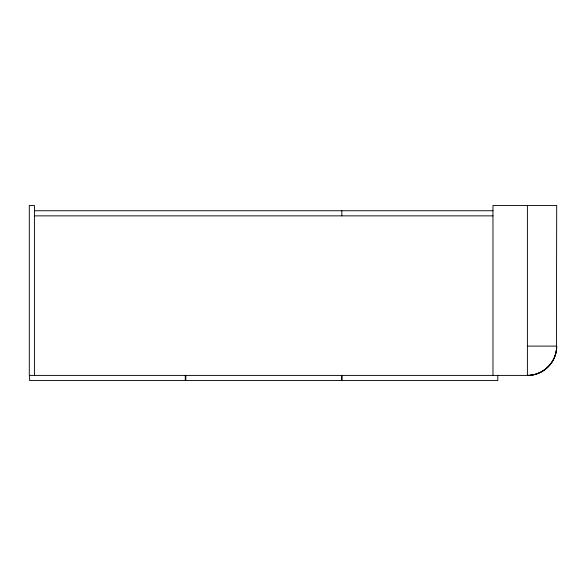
<?xml version="1.0" encoding="UTF-8"?>
<svg xmlns="http://www.w3.org/2000/svg" width="586" height="586" viewBox="0 0 586 586"><rect width="100%" height="100%" fill="white"/><g stroke="black" fill="none" stroke-linecap="round" stroke-linejoin="round"><path stroke-width="0.88" d="M556.37 350.289C554.605 364.324 541.53 375.589 527.4 375.406L29.3 375.406L29.3 205.466L34.428 205.466L34.428 375.406M556.429 349.534L556.7 205.466L492.973 205.466L492.973 375.406M34.428 210.74L492.973 210.74M34.428 215.868L492.973 215.868M527.4 346.106L556.7 346.106A29.3 29.3 0 0 1 527.4 375.406L527.4 205.466M497.807 375.406L497.807 380.534L342.129 380.534L342.129 375.406M341.836 210.74L341.836 215.868M341.543 375.406L341.543 380.534L185.857 380.534L185.857 375.406M185.271 375.406L185.271 380.534L29.593 380.534L29.593 375.406M556.7 346.106A29.3 29.3 0 0 1 527.4 375.406"/></g></svg>
